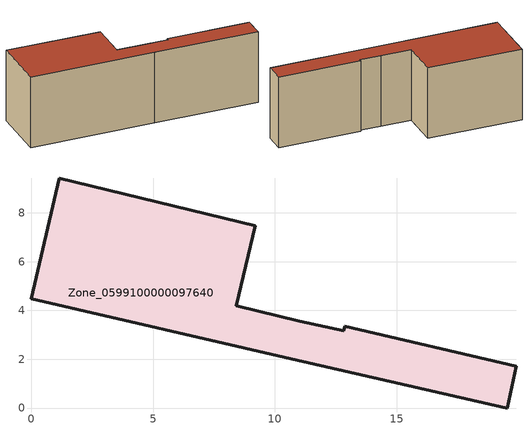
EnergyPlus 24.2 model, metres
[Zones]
Zone_0599100000097640
 floor ground (C_G): 10.65,2.01 0,4.49 1.15,9.43 9.2,7.48 8.42,4.18 11.02,3.56 12.83,3.17 12.86,3.35 19.9,1.7 19.53,0 z0
 wall outside (C_F): 12.86,3.35 12.83,3.17 11.02,3.56 8.42,4.18 9.2,7.48 1.15,9.43 0,4.49 10.65,2.01 19.53,0 19.9,1.7 12.86,3.35 z0:6.46
 roof outside (C_R): 19.53,0 19.9,1.7 12.86,3.35 12.83,3.17 11.02,3.56 8.42,4.18 9.2,7.48 1.15,9.43 0,4.49 10.65,2.01 z6.46
[BUILDING]
Pand.0599100000097640: North Axis=0; Terrain=City; Loads Convergence Tolerance Value=0.04; Temperature Convergence Tolerance Value=0.4; Solar Distribution=FullExterior; Maximum Number of Warmup Days=25; Minimum Number of Warmup Days=1
[Site:Location]
Rotterdam.The.Hague.AP_ZH_NLD Design_Conditions: Latitude=51.96; Longitude=4.45; Time Zone=1; Elevation=-4.5
[SITE:GROUNDTEMPERATURE:BUILDINGSURFACE]
18, 18, 18, 18, 18, 18, 18, 18, 18, 18, 18, 18
[MATERIAL] Thermal Absorptance=0.9; Solar Absorptance=0.7; Visible Absorptance=0.7
Name | Roughness | Thickness | Conductivity | Density | Specific Heat
G.TI.1946 | MediumSmooth | 0.15 | 1 | 540 | 1210
F.TI.1946 | Rough | 0.3 | 0.857143 | 1920 | 840
R.TI.1946 | MediumRough | 0.2 | 0.1 | 1500 | 1000
[CONSTRUCTION]
C_G: G.TI.1946
C_F: F.TI.1946
C_R: R.TI.1946
[ZONE]
Zone_0599100000097640: Type=1; Multiplier=1; Ceiling Height=Autocalculate; Volume=Autocalculate; Floor Area=autocalculate; Part of Total Floor Area=Yes
[ZONEINFILTRATION:DESIGNFLOWRATE]
Infil_Zone_0599100000097640: Zone or ZoneList or Space or SpaceList=Zone_0599100000097640; Schedule=AlwaysOn; Design Flow Rate Calculation Method=Flow/Area; Flow Rate per Floor Area=0.003; Constant Term Coefficient=1; Temperature Term Coefficient=0; Velocity Term Coefficient=0; Velocity Squared Term Coefficient=0
[HVACTEMPLATE:ZONE:IDEALLOADSAIRSYSTEM]
Zone_0599100000097640: Maximum Heating Supply Air Temperature=50; Minimum Cooling Supply Air Temperature=13; Maximum Heating Supply Air Humidity Ratio=0.0156; Minimum Cooling Supply Air Humidity Ratio=0.0077; Heating Limit=NoLimit; Cooling Limit=NoLimit; Dehumidification Control Type=ConstantSensibleHeatRatio; Cooling Sensible Heat Ratio=0.7; Dehumidification Setpoint=60; Humidification Control Type=None; Humidification Setpoint=30; Outdoor Air Method=None; Outdoor Air Flow Rate per Person=0.00944; Outdoor Air Flow Rate per Zone Floor Area=0; Outdoor Air Flow Rate per Zone=0; Demand Controlled Ventilation Type=None; Outdoor Air Economizer Type=NoEconomizer; Heat Recovery Type=None; Sensible Heat Recovery Effectiveness=0.7; Latent Heat Recovery Effectiveness=0.65
[ZONECONTROL:THERMOSTAT]
ThermostatControl_Zone_0599100000097640: Zone or ZoneList=Zone_0599100000097640; Control Type Schedule=DualSetpointControlType; Control 1=Thermostat_Zone_0599100000097640; Temperature Difference Between Cutout And Setpoint=0
[THERMOSTATSETPOINT:DUALSETPOINT]
Thermostat_Zone_0599100000097640: Heating Setpoint Temperature Schedule=HeatingSetpoint_Zone_0599100000097640; Cooling Setpoint Temperature Schedule=CoolingSetpoint_Zone_0599100000097640
[SCHEDULE:COMPACT]
HeatingSetpoint_Zone_0599100000097640: Through: 12/31, For: AllDays, Until: 24:00, 21
CoolingSetpoint_Zone_0599100000097640: Through: 12/31, For: AllDays, Until: 24:00, 24
DualSetpointControlType: Through: 12/31, For: AllDays, Until: 24:00, 4
AlwaysOn: Through: 12/31, For: AllDays, Until: 24:00, 1
